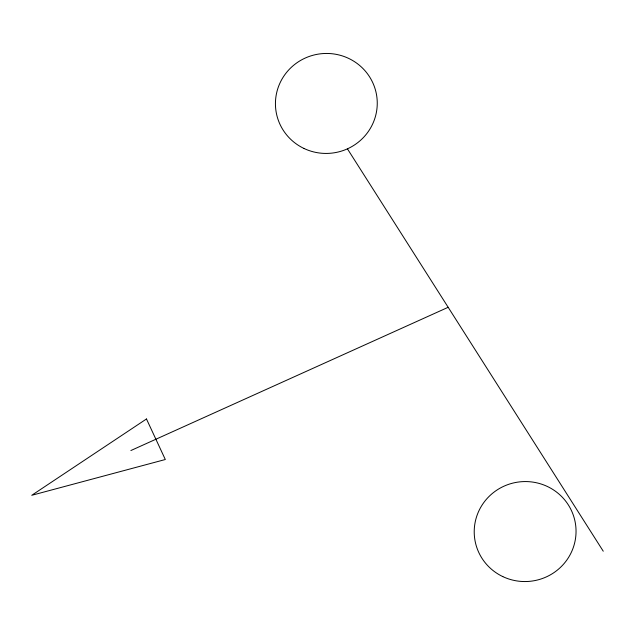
<?xml version="1.0" encoding="UTF-8"?>
<svg xmlns="http://www.w3.org/2000/svg" width="635" height="635" viewBox="0 0 635 635"><rect width="100%" height="100%" fill="white"/><g stroke="black" fill="none" stroke-linecap="round" stroke-linejoin="round"><path stroke-width="0.95" d="M130.873 450.54L448.167 307.292M347.432 148.844L603.25 551.212M146.479 418.973L31.75 495.292L165.306 459.518L146.479 418.973M502.817 576.604A50.935 49.982 -7.5 0 0 575.921 527.82A50.935 49.982 -7.5 0 0 496.649 490.252A50.935 49.982 -7.5 0 0 502.817 576.604M304.03 148.487A50.935 49.982 -7.5 0 0 377.134 99.703A50.935 49.982 -7.5 0 0 297.871 62.135A50.935 49.982 -7.5 0 0 304.03 148.487"/></g></svg>
